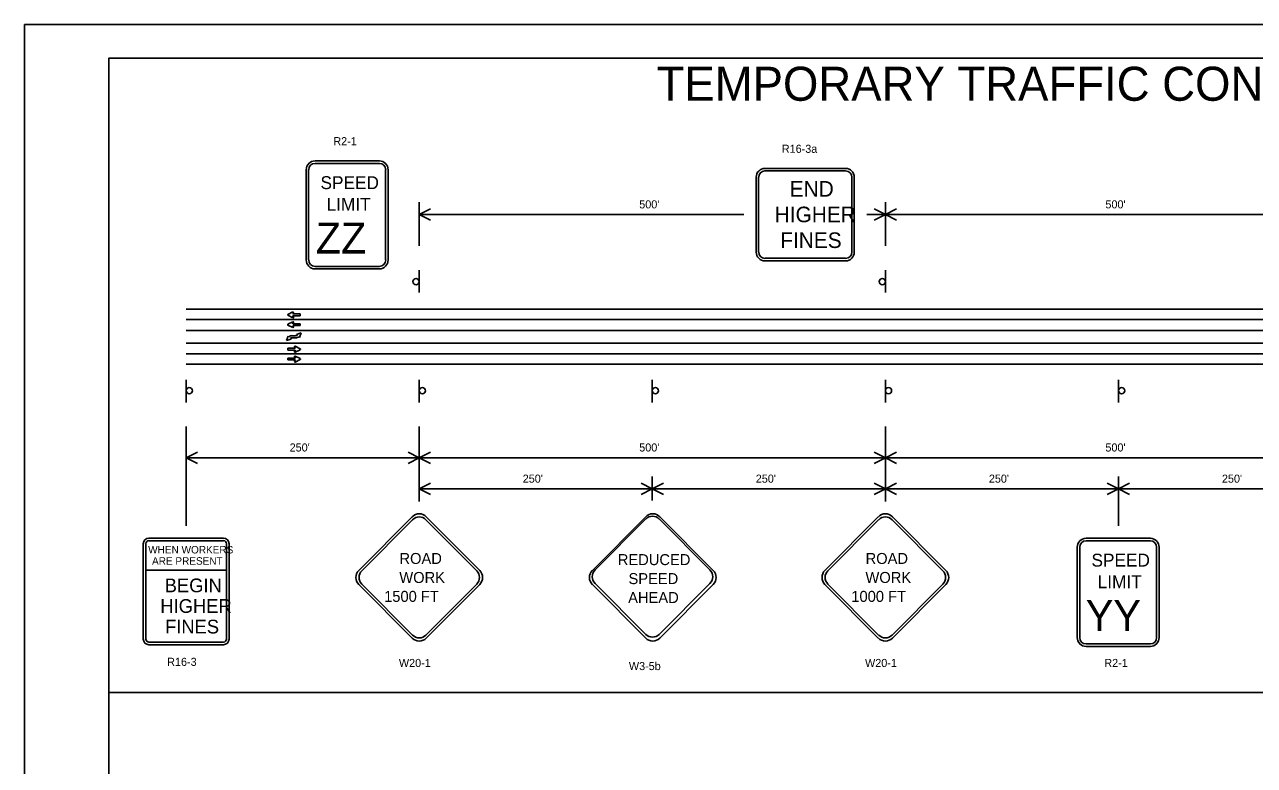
# Model space of a CAD drawing. Extents: x 0 to 34, y 0 to 22.
# Drawn here: x 0 to 18.27, y 11 to 22 of the extents above; entities that cross this region are included whole.
import ezdxf

# ---------------------------------------------------------------- set-up
doc = ezdxf.new("R2010")
doc.units = 0
for name, color, linetype in [('ANNO-SHT', 7, 'Continuous'), ('Level 1', 7, 'Continuous'), ('Level 40', 7, 'Continuous'), ('PlotBorder', 7, 'Continuous'), ('SHADE-GENERIC', 7, 'Continuous'), ('SHT-BNDRY', 7, 'Continuous'), ('SHT-FENCE', 7, 'Continuous')]:
    doc.layers.add(name, color=color, linetype=linetype)

msp = doc.modelspace()

# ---------------------------------------------------------------- linework, layer by layer
at = {"layer": 'Level 1'}
for p, q in [((4.315, 19.977), (4.319, 19.977)), ((4.315, 19.94), (4.319, 19.94)), ((4.319, 19.977), (5.272, 19.977)), ((4.319, 19.94), (5.272, 19.94)), ((4.183, 18.509), (4.183, 19.848)), ((4.219, 18.509), (4.219, 19.848)), ((5.363, 19.848), (5.363, 18.509)), ((5.4, 19.848), (5.4, 18.509)), ((10.866, 18.622), (10.866, 19.734)), ((10.903, 18.622), (10.903, 19.734)), ((10.996, 19.864), (12.195, 19.864)), ((10.996, 19.827), (12.195, 19.827)), ((12.287, 19.734), (12.287, 18.622)), ((12.324, 19.734), (12.324, 18.622)), ((5.862, 19.364), (5.862, 18.715)), ((12.786, 19.364), (12.786, 18.715)), ((5.862, 19.18), (5.862, 19.178)), ((5.862, 19.18), (5.862, 19.178)), ((5.862, 19.178), (10.682, 19.178)), ((12.509, 19.178), (26.633, 19.178)), ((12.786, 19.18), (12.786, 19.178)), ((12.786, 19.18), (12.786, 19.178)), ((12.195, 18.53), (10.996, 18.53)), ((12.195, 18.493), (10.996, 18.493)), ((5.272, 18.409), (4.319, 18.409)), ((5.272, 18.372), (4.319, 18.372)), ((5.862, 18.023), (5.862, 18.356)), ((12.786, 18.023), (12.786, 18.356)), ((2.4, 17.773), (26.633, 17.773)), ((3.911, 17.696), (3.986, 17.733)), ((3.982, 17.731), (3.982, 17.731)), ((3.995, 17.723), (3.985, 17.708)), ((2.4, 17.62), (26.633, 17.62)), ((3.911, 17.683), (3.986, 17.646)), ((3.911, 17.55), (3.986, 17.587)), ((3.911, 17.537), (3.986, 17.5)), ((3.982, 17.585), (3.982, 17.585)), ((3.995, 17.656), (3.985, 17.671)), ((3.995, 17.577), (3.985, 17.562)), ((4.093, 17.704), (3.987, 17.704)), ((4.093, 17.676), (3.987, 17.676)), ((4.093, 17.557), (3.987, 17.557)), ((4.093, 17.704), (4.093, 17.676)), ((4.093, 17.557), (4.093, 17.53)), ((2.4, 17.46), (26.633, 17.46)), ((3.995, 17.51), (3.985, 17.525)), ((4.093, 17.53), (3.987, 17.53)), ((2.4, 17.268), (26.633, 17.268)), ((3.911, 17.193), (4.017, 17.193)), ((3.911, 17.193), (3.911, 17.166)), ((4.009, 17.213), (4.019, 17.198)), ((4.093, 17.186), (4.018, 17.223)), ((4.093, 17.173), (4.018, 17.136)), ((4.022, 17.221), (4.022, 17.221)), ((2.4, 17.112), (26.633, 17.112)), ((3.911, 17.166), (4.017, 17.166)), ((3.911, 17.047), (4.017, 17.047)), ((3.911, 17.047), (3.911, 17.02)), ((3.911, 17.02), (4.017, 17.02)), ((4.009, 17.146), (4.019, 17.161)), ((4.009, 17.067), (4.019, 17.052)), ((4.009, 17), (4.019, 17.015)), ((4.093, 17.04), (4.018, 17.077)), ((4.093, 17.027), (4.018, 16.99)), ((4.022, 17.075), (4.022, 17.075)), ((2.4, 16.956), (26.633, 16.956)), ((2.4, 16.725), (2.4, 16.391)), ((5.862, 16.725), (5.862, 16.391)), ((9.324, 16.725), (9.324, 16.391)), ((12.786, 16.725), (12.786, 16.391)), ((16.247, 16.725), (16.247, 16.391)), ((2.4, 16.032), (2.4, 14.555)), ((5.862, 16.032), (5.862, 14.92)), ((12.786, 16.032), (12.786, 14.92)), ((2.4, 15.569), (26.633, 15.569)), ((2.4, 15.569), (2.4, 15.567)), ((5.862, 15.57), (5.862, 15.569)), ((6.785, 15.57), (6.785, 15.569)), ((6.785, 15.57), (6.785, 15.569)), ((6.785, 15.57), (6.785, 15.569)), ((12.786, 15.57), (12.786, 15.569)), ((9.324, 15.29), (9.324, 14.935)), ((16.247, 15.29), (16.247, 14.557)), ((5.862, 15.105), (26.633, 15.105)), ((9.324, 15.107), (9.324, 15.105)), ((12.786, 15.107), (12.786, 15.105)), ((16.247, 15.107), (16.247, 15.105)), ((4.963, 13.896), (5.757, 14.693)), ((5.008, 13.891), (5.763, 14.648)), ((5.961, 14.648), (6.715, 13.891)), ((5.966, 14.693), (6.76, 13.896)), ((8.433, 13.896), (9.226, 14.693)), ((9.228, 14.659), (8.473, 13.902)), ((10.18, 13.902), (9.426, 14.659)), ((9.436, 14.693), (10.229, 13.896)), ((11.887, 13.896), (12.681, 14.693)), ((11.932, 13.891), (12.686, 14.648)), ((12.885, 14.648), (13.639, 13.891)), ((12.89, 14.693), (13.684, 13.896)), ((1.763, 12.876), (1.763, 14.291)), ((1.8, 12.876), (1.8, 14.291)), ((1.846, 14.374), (2.954, 14.374)), ((1.846, 14.337), (2.954, 14.337)), ((3, 14.291), (3, 12.876)), ((3.037, 14.291), (3.037, 12.876)), ((15.767, 14.372), (15.771, 14.372)), ((15.767, 14.335), (15.771, 14.335)), ((15.771, 14.372), (16.724, 14.372)), ((15.771, 14.335), (16.724, 14.335)), ((15.635, 12.904), (15.635, 14.243)), ((15.672, 12.904), (15.672, 14.243)), ((16.815, 14.243), (16.815, 12.904)), ((16.852, 14.243), (16.852, 12.904)), ((1.8, 13.901), (3, 13.901)), ((8.473, 13.702), (9.228, 12.945)), ((9.426, 12.945), (10.18, 13.702)), ((5.757, 12.889), (4.963, 13.686)), ((5.763, 12.934), (5.008, 13.691)), ((6.715, 13.691), (5.961, 12.934)), ((6.76, 13.686), (5.966, 12.889)), ((9.226, 12.889), (8.433, 13.686)), ((10.229, 13.686), (9.436, 12.889)), ((12.681, 12.889), (11.887, 13.686)), ((12.686, 12.934), (11.932, 13.691)), ((13.639, 13.691), (12.885, 12.934)), ((13.684, 13.686), (12.89, 12.889)), ((2.954, 12.83), (1.846, 12.83)), ((2.954, 12.792), (1.846, 12.792)), ((16.724, 12.803), (15.771, 12.803)), ((16.724, 12.766), (15.771, 12.766)), ((1.25, 12.081), (28.618, 12.081))]:
    msp.add_line(p, q, dxfattribs=at)
for points in [[(6.028, 19.262), (5.862, 19.178), (6.028, 19.095)], [(6.028, 19.262), (5.862, 19.178), (6.028, 19.095)], [(12.619, 19.095), (12.786, 19.178), (12.619, 19.262)], [(12.952, 19.262), (12.786, 19.178), (12.952, 19.095)], [(12.952, 19.262), (12.786, 19.178), (12.952, 19.095)], [(2.566, 15.65), (2.4, 15.567), (2.566, 15.483)], [(5.696, 15.485), (5.862, 15.569), (5.696, 15.652)], [(6.028, 15.652), (5.862, 15.569), (6.028, 15.485)], [(12.619, 15.485), (12.786, 15.569), (12.619, 15.652)], [(12.952, 15.652), (12.786, 15.569), (12.952, 15.485)], [(6.028, 15.189), (5.862, 15.105), (6.028, 15.022)], [(9.157, 15.022), (9.324, 15.105), (9.157, 15.189)], [(9.49, 15.189), (9.324, 15.105), (9.49, 15.022)], [(12.619, 15.022), (12.786, 15.105), (12.619, 15.189)], [(12.952, 15.189), (12.786, 15.105), (12.952, 15.022)], [(16.081, 15.022), (16.247, 15.105), (16.081, 15.189)], [(16.414, 15.189), (16.247, 15.105), (16.414, 15.022)]]:
    msp.add_lwpolyline(points, dxfattribs=at)
for centre, major_axis, start_param, end_param in [((4.315, 19.844), (0, -0.133), 3.141593, 4.712389), ((4.315, 19.844), (0, -0.0957), 3.141593, 4.712389), ((5.268, 19.844), (0, 0.133), 4.712389, 6.283185), ((5.268, 19.844), (0, 0.0957), 4.712389, 6.283185), ((10.996, 19.734), (0, -0.13), 3.141593, 4.712389), ((10.996, 19.734), (0, -0.0927), 3.141593, 4.712389), ((12.195, 19.734), (0, 0.13), 4.712389, 6.283185), ((12.195, 19.734), (0, 0.0927), 4.712389, 6.283185), ((4.315, 18.505), (0, -0.133), 4.712389, 6.283185), ((4.315, 18.505), (0, -0.0957), 4.712389, 6.283185), ((5.268, 18.505), (0, 0.0957), 3.141593, 4.712389), ((5.268, 18.505), (0, 0.133), 3.141593, 4.712389), ((10.996, 18.622), (0, -0.13), 4.712389, 6.283185), ((10.996, 18.622), (0, -0.0927), 4.712389, 6.283185), ((12.195, 18.622), (0, 0.0927), 3.141593, 4.712389), ((12.195, 18.622), (0, 0.13), 3.141593, 4.712389), ((3.99, 17.727), (0, 0.00695), 4.124176, 6.746623), ((3.915, 17.69), (0, -0.00695), 3.604777, 5.819581), ((3.914, 17.544), (0, -0.00695), 3.604777, 5.819581), ((3.987, 17.706), (0, -0.00278), 4.123532, 6.282975), ((3.987, 17.673), (0, -0.00278), 3.141383, 5.300826), ((3.987, 17.56), (0, -0.00278), 4.123532, 6.282975), ((3.99, 17.652), (0, -0.00695), 5.819328, 8.441774), ((3.99, 17.581), (0, 0.00695), 4.124176, 6.746623), ((3.987, 17.527), (0, -0.00278), 3.141383, 5.300826), ((3.99, 17.506), (0, -0.00695), 5.819328, 8.441774), ((4.015, 17.217), (0, -0.00695), 2.678155, 5.300602), ((4.017, 17.196), (0, 0.00278), 3.141803, 5.301246), ((4.09, 17.18), (0, -0.00695), 0.463604, 2.678408), ((4.015, 17.142), (0, -0.00695), 4.124596, 6.747043), ((4.015, 17.071), (0, -0.00695), 2.678155, 5.300602), ((4.015, 16.996), (0, -0.00695), 4.124596, 6.747043), ((4.017, 17.163), (0, 0.00278), 4.123952, 6.283395), ((4.017, 17.05), (0, 0.00278), 3.141803, 5.301246), ((4.017, 17.017), (0, 0.00278), 4.123952, 6.283395), ((4.09, 17.033), (0, -0.00695), 0.463604, 2.678408), ((5.862, 14.588), (0, 0.148), 5.497787, 7.068583), ((5.862, 14.548), (0, 0.141), 5.497787, 7.068583), ((9.331, 14.588), (0, 0.148), 5.497787, 7.068583), ((9.327, 14.559), (0, -0.141), 2.356194, 3.926991), ((12.786, 14.588), (0, 0.148), 5.497787, 7.068583), ((12.786, 14.548), (0, 0.141), 5.497787, 7.068583), ((1.846, 14.291), (0, 0.0834), 0, 1.570796), ((1.846, 14.291), (0, 0.0463), 0, 1.570796), ((2.954, 14.291), (0, 0.0834), 4.712389, 6.283185), ((2.954, 14.291), (0, 0.0463), 4.712389, 6.283185), ((15.767, 14.239), (0, -0.133), 3.141593, 4.712389), ((15.767, 14.239), (0, -0.0957), 3.141593, 4.712389), ((16.72, 14.239), (0, 0.133), 4.712389, 6.283185), ((16.72, 14.239), (0, 0.0957), 4.712389, 6.283185), ((5.068, 13.791), (0, -0.148), 3.926991, 5.497787), ((5.108, 13.791), (0, -0.141), 3.926991, 5.497787), ((6.616, 13.791), (0, 0.141), 3.926991, 5.497787), ((6.656, 13.791), (0, 0.148), 3.926991, 5.497787), ((8.537, 13.791), (0, -0.148), 3.926991, 5.497787), ((8.573, 13.802), (0, -0.141), 3.926991, 5.497787), ((10.081, 13.802), (0, 0.141), 3.926991, 5.497787), ((10.125, 13.791), (0, 0.148), 3.926991, 5.497787), ((11.992, 13.791), (0, -0.148), 3.926991, 5.497787), ((12.031, 13.791), (0, -0.141), 3.926991, 5.497787), ((13.54, 13.791), (0, 0.141), 3.926991, 5.497787), ((13.579, 13.791), (0, 0.148), 3.926991, 5.497787), ((1.846, 12.876), (0, -0.0834), 4.712389, 6.283185), ((1.846, 12.876), (0, -0.0463), 4.712389, 6.283185), ((2.954, 12.876), (0, -0.0463), 0, 1.570796), ((2.954, 12.876), (0, -0.0834), 0, 1.570796), ((5.862, 12.994), (0, 0.148), 2.356194, 3.926991), ((5.862, 13.034), (0, 0.141), 2.356194, 3.926991), ((9.331, 12.994), (0, 0.148), 2.356194, 3.926991), ((9.327, 13.045), (0, -0.141), 5.497787, 7.068583), ((12.786, 12.994), (0, 0.148), 2.356194, 3.926991), ((12.786, 13.034), (0, 0.141), 2.356194, 3.926991), ((15.767, 12.899), (0, -0.133), 4.712389, 6.283185), ((15.767, 12.899), (0, -0.0957), 4.712389, 6.283185), ((16.72, 12.899), (0, 0.0957), 3.141593, 4.712389), ((16.72, 12.899), (0, 0.133), 3.141593, 4.712389)]:
    msp.add_ellipse(centre, major_axis=major_axis, ratio=0.996122, start_param=start_param, end_param=end_param, dxfattribs=at)
for centre, major_axis in [((5.815, 18.184), (0, -0.0463)), ((12.739, 18.184), (0, -0.0463)), ((2.446, 16.563), (0, 0.0463)), ((5.908, 16.564), (0, 0.0463)), ((9.37, 16.564), (0, 0.0463)), ((12.832, 16.564), (0, 0.0463)), ((16.294, 16.564), (0, 0.0463))]:
    msp.add_ellipse(centre, major_axis=major_axis, ratio=0.996122, dxfattribs=at)
at = {"layer": 'Level 40'}
for p, q in [((3.892, 17.309), (3.916, 17.375)), ((3.892, 17.309), (3.916, 17.375)), ((3.916, 17.375), (3.927, 17.365)), ((3.916, 17.375), (3.927, 17.365)), ((3.975, 17.381), (4.025, 17.381)), ((3.975, 17.381), (4.025, 17.381))]:
    msp.add_line(p, q, dxfattribs=at)
msp.add_ellipse((3.974, 17.303), major_axis=(0, 0.0782), ratio=0.996122, start_param=6.278143, end_param=6.939045, dxfattribs=at)
msp.add_ellipse((3.974, 17.303), major_axis=(0, 0.0782), ratio=0.996122, start_param=6.278143, end_param=6.939045, dxfattribs=at)
at = {"layer": 'PlotBorder'}
msp.add_lwpolyline([(0, 0), (34, 0), (34, 22), (0, 22)], close=True, dxfattribs=at)
at = {"layer": 'SHADE-GENERIC'}
for p, q in [((3.986, 17.733), (3.911, 17.696)), ((3.985, 17.708), (3.995, 17.723)), ((3.911, 17.683), (3.986, 17.646)), ((3.986, 17.587), (3.911, 17.55)), ((3.911, 17.537), (3.986, 17.5)), ((3.995, 17.656), (3.985, 17.671)), ((3.985, 17.562), (3.995, 17.577)), ((4.093, 17.704), (3.987, 17.704)), ((3.987, 17.676), (4.093, 17.676)), ((4.093, 17.557), (3.987, 17.557)), ((4.093, 17.676), (4.093, 17.704)), ((4.093, 17.53), (4.093, 17.557)), ((3.892, 17.309), (3.916, 17.375)), ((3.916, 17.375), (3.927, 17.365)), ((3.975, 17.381), (4.025, 17.381)), ((3.995, 17.51), (3.985, 17.525)), ((3.987, 17.53), (4.093, 17.53)), ((4.04, 17.4), (4.107, 17.422)), ((4.051, 17.389), (4.04, 17.4)), ((4.084, 17.355), (4.073, 17.366)), ((4.107, 17.422), (4.084, 17.355)), ((3.96, 17.331), (3.892, 17.309)), ((3.911, 17.166), (3.911, 17.193)), ((3.911, 17.193), (4.017, 17.193)), ((3.948, 17.342), (3.96, 17.331)), ((4.025, 17.35), (3.974, 17.35)), ((4.019, 17.198), (4.009, 17.213)), ((4.018, 17.223), (4.093, 17.186)), ((4.093, 17.173), (4.018, 17.136)), ((4.017, 17.166), (3.911, 17.166)), ((3.911, 17.02), (3.911, 17.047)), ((3.911, 17.047), (4.017, 17.047)), ((4.017, 17.02), (3.911, 17.02)), ((4.009, 17.146), (4.019, 17.161)), ((4.019, 17.052), (4.009, 17.067)), ((4.009, 17), (4.019, 17.015)), ((4.018, 17.077), (4.093, 17.04)), ((4.093, 17.027), (4.018, 16.99))]:
    msp.add_line(p, q, dxfattribs=at)
for centre, major_axis, start_param, end_param in [((3.99, 17.727), (0, 0.00695), 4.124176, 6.746623), ((3.915, 17.69), (0, -0.00695), 3.604777, 5.819581), ((3.914, 17.544), (0, -0.00695), 3.604777, 5.819581), ((3.987, 17.56), (0, -0.00278), 4.123532, 6.282975), ((3.99, 17.652), (0, -0.00695), 5.819328, 8.441774), ((3.99, 17.581), (0, 0.00695), 4.124176, 6.746623), ((3.974, 17.303), (0, 0.0782), 6.278143, 6.939045), ((3.987, 17.527), (0, -0.00278), 3.141383, 5.300826), ((3.99, 17.506), (0, -0.00695), 5.819328, 8.441774), ((4.026, 17.428), (0, -0.0469), 6.278143, 6.863542), ((4.026, 17.428), (0, -0.0782), 6.278143, 6.939045), ((3.974, 17.303), (0, 0.0469), 6.278143, 6.863542), ((4.015, 17.217), (0, -0.00695), 2.678155, 5.300602), ((4.09, 17.18), (0, -0.00695), 0.463604, 2.678408), ((4.015, 17.142), (0, -0.00695), 4.124596, 6.747043), ((4.015, 17.071), (0, -0.00695), 2.678155, 5.300602), ((4.015, 16.996), (0, -0.00695), 4.124596, 6.747043), ((4.017, 17.05), (0, 0.00278), 3.141803, 5.301246), ((4.017, 17.017), (0, 0.00278), 4.123952, 6.283395), ((4.09, 17.033), (0, -0.00695), 0.463604, 2.678408)]:
    msp.add_ellipse(centre, major_axis=major_axis, ratio=0.996122, start_param=start_param, end_param=end_param, dxfattribs=at)
at = {"layer": 'SHT-BNDRY'}
msp.add_lwpolyline([(1.25, 0.5), (33.5, 0.5), (33.5, 21.5), (1.25, 21.5)], close=True, dxfattribs=at)
at = {"layer": 'SHT-FENCE'}
msp.add_lwpolyline([(0, 22), (34, 22), (34, 0), (0, 0)], close=True, dxfattribs=at)

# ---------------------------------------------------------------- texts
at = {"layer": 'ANNO-SHT'}
msp.add_text('TEMPORARY TRAFFIC CONTROL PLAN SHEET', height=0.50546, dxfattribs=at).set_placement((9.387, 20.869))
at = {"layer": 'Level 1'}
for s, height, p in [('R2-1', 0.12, (4.586, 20.209)), ('R16-3a', 0.12, (11.248, 20.096)), ('SPEED', 0.1915, (4.395, 19.557)), ('END', 0.2317, (11.365, 19.445)), ('LIMIT', 0.1913, (4.486, 19.236)), ("500'", 0.12, (9.13, 19.271)), ("500'", 0.12, (16.054, 19.271)), ('HIGHER', 0.2317, (11.142, 19.065)), ('ZZ', 0.4594, (4.325, 18.6)), ('FINES', 0.2317, (11.224, 18.683)), ("250'", 0.12, (3.937, 15.661)), ("500'", 0.12, (9.13, 15.661)), ("500'", 0.12, (16.054, 15.661)), ("250'", 0.12, (7.399, 15.198)), ("250'", 0.12, (10.861, 15.198)), ("250'", 0.12, (14.323, 15.198)), ("250'", 0.12, (17.785, 15.198)), ('WHEN WORKERS', 0.11121, (1.836, 14.147)), ('ARE PRESENT', 0.11121, (1.893, 13.98)), ('ROAD', 0.1631, (5.568, 13.991)), ('REDUCED', 0.1631, (8.811, 13.974)), ('ROAD', 0.1631, (12.492, 13.991)), ('SPEED', 0.1915, (15.847, 13.952)), ('BEGIN', 0.2039, (2.081, 13.571)), ('WORK', 0.1631, (5.566, 13.709)), ('SPEED', 0.1631, (8.97, 13.692)), ('WORK', 0.1631, (12.49, 13.709)), ('LIMIT', 0.1913, (15.939, 13.631)), (' 1500 FT', 0.1631, (5.28, 13.428)), ('AHEAD', 0.1631, (8.965, 13.411)), ('1000 FT', 0.1631, (12.28, 13.428)), ('HIGHER', 0.2039, (2.016, 13.265)), ('YY', 0.4594, (15.762, 12.995)), ('FINES', 0.2039, (2.086, 12.959)), ('R16-3', 0.12, (2.118, 12.478)), ('W20-1', 0.12, (5.56, 12.461)), ('W3-5b', 0.12, (8.976, 12.415)), ('W20-1', 0.12, (12.484, 12.461)), ('R2-1', 0.12, (16.038, 12.461))]:
    msp.add_text(s, height=height, dxfattribs=at).set_placement(p)

doc.saveas('drawing.dxf')
